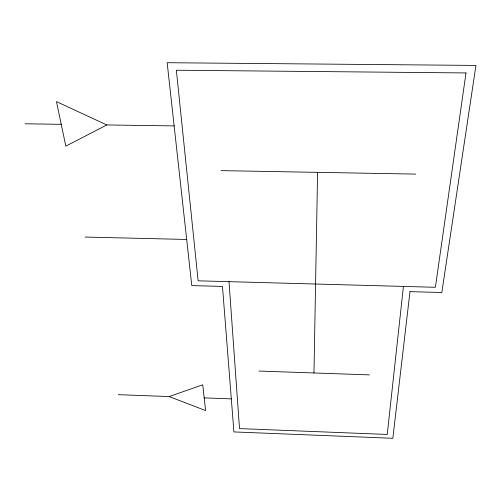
<?xml version="1.0" encoding="UTF-8"?>
<svg xmlns="http://www.w3.org/2000/svg" width="501" height="501" viewBox="0 0 501 501"><rect width="100%" height="100%" fill="white"/><g stroke="black" fill="none" stroke-linecap="round" stroke-linejoin="round"><path stroke-width="0.75" d="M313.97 372.963L317.59 172.35M403.424 286.422L387.229 434.455L239.516 428.587L229.007 281.662M106.807 124.956L65.831 146.129L56.45 101.615L106.807 124.956L174.141 125.908M169.138 396.567L202.742 384.793L205.592 410.557L169.138 396.567L118.223 394.675M25.05 123.803L61.235 124.311M221.066 170.628L415.717 174.104M85.001 237.048L186.685 239.465M258.998 371.053L369.456 374.892M204.189 397.875L231.318 398.884M409.987 291.632L392.847 438.287L233.917 431.925L222.469 286.44L191.783 285.589L167.159 62.713L475.95 65.418L441.819 292.515L409.987 291.632M465.999 72.939L435.388 287.292L198.133 280.823L176.358 70.221L465.999 72.939"/></g></svg>
